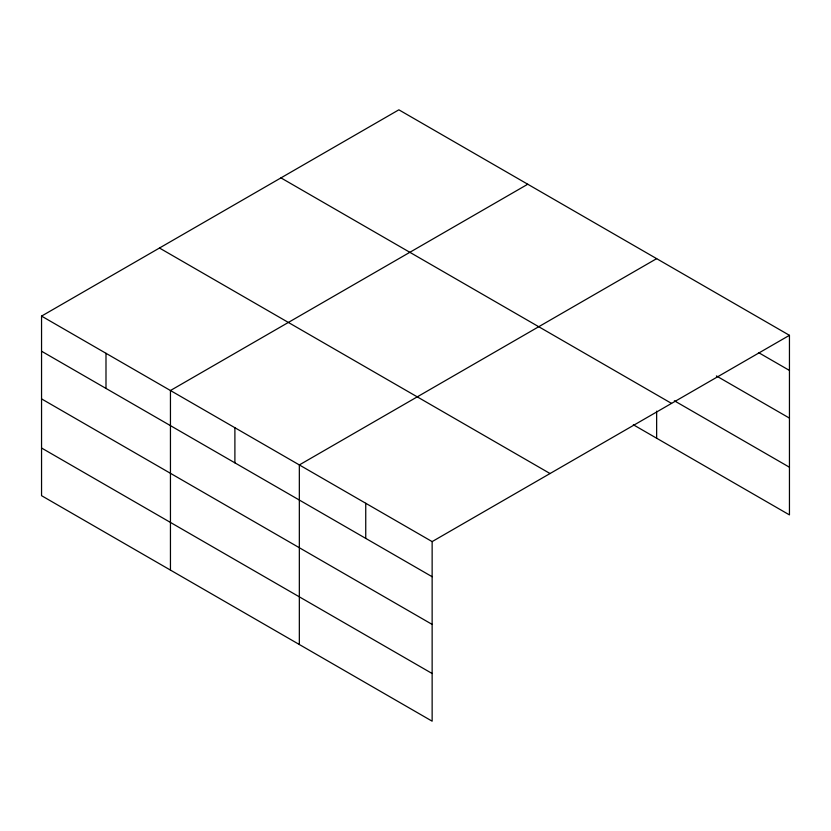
<?xml version="1.0" encoding="UTF-8"?>
<svg xmlns="http://www.w3.org/2000/svg" width="831" height="831" viewBox="0 0 831 831"><rect width="100%" height="100%" fill="white"/><g stroke="black" fill="none" stroke-linecap="round" stroke-linejoin="round"><path stroke-width="1.25" d="M432.141 624.403L432.141 541.604L41.55 316.102L41.55 495.681L432.141 721.183L432.141 624.403L41.55 398.89M633.315 424.755L789.45 514.898L789.45 335.319L398.859 109.817L41.55 316.102M527.758 184.233L170.448 390.518L170.448 570.097M656.646 258.649L299.337 464.934L299.337 644.513M432.141 541.604L789.45 335.319M758.464 352.552L789.45 370.439M716.405 375.944L789.45 418.107M674.357 400.781L789.45 467.23M280.951 177.886L671.541 403.399M159.459 248.022L550.049 473.535M41.55 351.222L432.141 576.724M41.55 448.013L432.141 673.515M656.646 411.168L656.646 438.228M365.744 503.274L365.744 538.395M234.893 427.726L234.893 462.846M105.994 353.31L105.994 388.43"/></g></svg>
